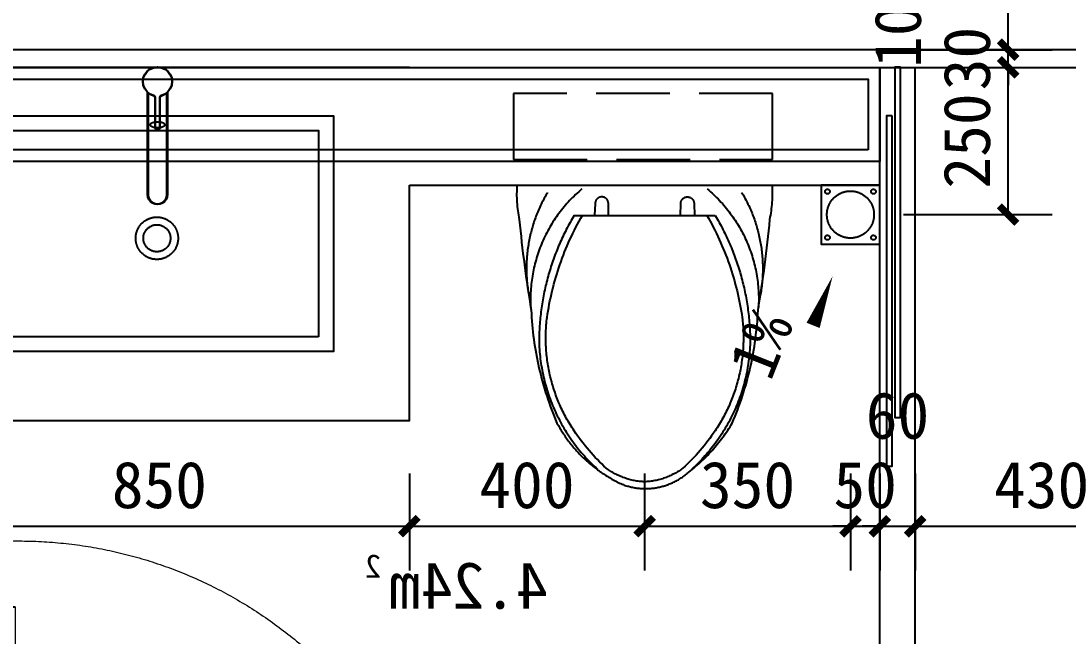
# Model space of a CAD drawing. Header units: millimetres. Extents: x -15 to 66915, y -15 to 18798.
# Drawn here: x 35255 to 37035, y 12467 to 13512 of the extents above; entities that cross this region are included whole.
import ezdxf
from ezdxf.xclip import XClip

# ---------------------------------------------------------------- set-up
doc = ezdxf.new("R2010")
doc.units = ezdxf.units.MM
doc.header["$LTSCALE"] = 1000
doc.header["$XCLIPFRAME"] = 2
doc.linetypes.add('110-WC$0$__DASH', pattern=[0.35, 0.25, -0.1])
doc.linetypes.add('DASH', pattern=[0.35, 0.25, -0.1])
doc.layers.get('Defpoints').update_dxf_attribs({"color": 4, "linetype": 'DASH'})
for name, color, linetype in [('1#2#楼$0$A-ANNO-DIM-SYMB', 3, 'Continuous'), ('1#2#楼$0$A-ANNO-DIMS', 3, 'Continuous'), ('1#2#楼$0$A-ANNO-TEXT', 7, 'Continuous'), ('110-WC$0$A-FLOR-SPCL', 225, 'Continuous'), ('110-WC$0$BS-STAIR', 225, 'Continuous'), ('110-WC$0$FF-FIXT', 225, 'Continuous'), ('110-WC$0$FF-洁具及配件', 31, 'Continuous'), ('110-墙体$0$A-DOOR', 51, 'Continuous'), ('110-墙体$0$A-WALL-BLOK', 131, 'Continuous')]:
    doc.layers.add(name, color=color, linetype=linetype)
doc.styles.add('1#2#楼$0$_TCH_DIM', font='')
doc.styles.add('1#2#楼$0$_TCH_DIM_T3', font='')
doc.styles.add('110-WC$0$_TCH_SPACE', font='')
doc.styles.get('1#2#楼$0$_TCH_DIM').set_extended_font_data('SimSun')
doc.styles.get('1#2#楼$0$_TCH_DIM_T3').set_extended_font_data('SimSun')
doc.styles.get('110-WC$0$_TCH_SPACE').set_extended_font_data('SimSun')
doc.dimstyles.new('1#2#楼$0$_TCH_ARCH&&30', dxfattribs={"dimtxt": 79.303797, "dimasz": 30, "dimexe": 75, "dimexo": 90, "dimgap": 30, "dimtad": 1, "dimdec": 0, "dimzin": 0, "dimdsep": 46, "dimtxsty": '1#2#楼$0$_TCH_DIM_T3', "dimblk": '1#2#楼$0$_ArchTick', "dimcen": 0.09, "dimclrt": 7, "dimazin": 2, "dimtfac": 1, "dimtdec": 0, "dimtix": 1, "dimtmove": 2, "dimatfit": 3, "dimfxl": 100, "dimtolj": 1, "dimtzin": 0, "dimarcsym": 0})

# ---------------------------------------------------------------- blocks, each defined once
blk = doc.blocks.new('110-墙体$0$$DorLib2D$00000009')
for p, q in [((0.4129, 0.9053), (0.4129, 0.0807)), ((0.4541, 0.9053), (0.4129, 0.9053)), ((0.4541, 0.0807), (0.4541, 0.9053)), ((0.4129, 0.7822), (0.378, 0.7822)), ((0.489, 0.7822), (0.4541, 0.7822)), ((0.4129, 0.6235), (0.378, 0.6235)), ((0.489, 0.6235), (0.4541, 0.6235)), ((-0.4941, 0.0807), (-0.4529, 0.0807)), ((-0.4941, -0.0018), (-0.4941, 0.0807)), ((-0.4529, 0.0807), (-0.4529, 0.0395)), ((0.4129, 0.0807), (0.4541, 0.0807)), ((0.4953, 0.0807), (0.4541, 0.0807)), ((0.4541, 0.0807), (0.4541, 0.0395)), ((0.4953, -0.0018), (0.4953, 0.0807)), ((-0.4529, 0.0395), (-0.4117, 0.0395)), ((-0.4117, 0.0395), (-0.4117, -0.0018)), ((0.4541, 0.0395), (0.4129, 0.0395)), ((0.4129, 0.0395), (0.4129, -0.0018)), ((-0.4941, -0.0018), (-0.4941, -0.0018)), ((-0.4117, -0.0018), (-0.4941, -0.0018)), ((0.4129, -0.0018), (0.4953, -0.0018)), ((0.4953, -0.0018), (0.4953, -0.0018))]:
    blk.add_line(p, q)
at = {"lineweight": 13}
for p, q in [((0.378, 0.7822), (0.378, 0.6235)), ((0.489, 0.7822), (0.489, 0.6235))]:
    blk.add_line(p, q, dxfattribs=at)
blk.add_arc((0.3716, 0.0817), 0.8246, 87.134, 180.0717, dxfattribs=at)
blk = doc.blocks.new('110-墙体')
at = {"layer": '110-墙体$0$A-WALL-BLOK'}
for p, q in [((700, 6000), (990, 6000)), ((990, 6000), (2100, 6000)), ((2100, 6000), (2750, 6000))]:
    blk.add_line(p, q, dxfattribs=at)
at = {"layer": '110-墙体$0$A-DOOR', "xscale": 900, "yscale": 900, "zscale": 100}
blk.add_blockref('110-墙体$0$$DorLib2D$00000009', (2200, 4350), dxfattribs=at)
blk = doc.blocks.new('110-WC$0$A$C569A68CE')
at = {"layer": '110-WC$0$A-FLOR-SPCL'}
for p, q in [((-17.2, -195.2), (-16.1, -195.2)), ((14, -195.2), (15.1, -195.2))]:
    blk.add_line(p, q, dxfattribs=at)
for points in [[(20.6, 14.3), (16.6, 19.5), (11.4, 23.5), (5.4, 25.9), (-1, 26.8), (-7.5, 25.9), (-13.5, 23.5), (-18.7, 19.5), (-22.7, 14.3), (-25.1, 8.3), (-26, 1.8), (-25.1, -4.6), (-22.7, -10.6), (-18.7, -15.8), (-13.5, -19.8), (-7.6, -22.2), (-6.7, -22.7), (-6, -23.2), (-5.4, -24), (-5, -24.8), (-5, -25.7), (-5, -76.2), (-4.9, -77.3), (-4.6, -78.2), (-3.9, -79), (-3, -79.7), (-2.1, -80), (-1, -80.2), (0, -80), (0.9, -79.7), (1.8, -79), (2.5, -78.2), (2.9, -77.3), (3, -76.2), (3, -25.7), (3, -24.8), (3.3, -24), (3.9, -23.2), (4.6, -22.7), (5.5, -22.2), (11.4, -19.8), (16.6, -15.8), (20.6, -10.6), (23.1, -4.6), (24, 1.8), (23.1, 8.3)], [(20.2, 14), (16.3, 19.1), (11.2, 23), (5.3, 25.4), (-1, 26.3), (-7.3, 25.4), (-13.2, 23), (-18.3, 19.1), (-22.2, 14), (-24.6, 8.1), (-25.5, 1.8), (-24.6, -4.5), (-22.2, -10.4), (-18.3, -15.5), (-13.2, -19.4), (-7.3, -21.8), (-6.4, -22.3), (-5.6, -22.9), (-4.9, -23.8), (-4.5, -24.7), (-4.5, -25.7), (-4.5, -76.2), (-4.4, -77.2), (-4.1, -78), (-3.5, -78.7), (-2.7, -79.3), (-1.9, -79.6), (-1, -79.7), (-0.1, -79.6), (0.7, -79.3), (1.5, -78.7), (2.1, -78), (2.4, -77.2), (2.5, -76.2), (2.5, -25.7), (2.5, -24.7), (2.9, -23.8), (3.6, -22.9), (4.4, -22.3), (5.3, -21.8), (11.2, -19.4), (16.3, -15.5), (20.2, -10.4), (22.6, -4.5), (23.5, 1.8), (22.6, 8.1)], [(16, -16.3), (15, -17.1), (15, -190.2), (14.4, -194.3), (12.8, -198.2), (10.3, -201.5), (7, -204), (3.1, -205.6), (-1, -206.2), (-5.2, -205.6), (-9, -204), (-12.3, -201.5), (-14.9, -198.2), (-16.5, -194.3), (-17, -190.2), (-17, -17.1), (-18, -16.3), (-18, -190.2), (-17.5, -194.6), (-15.8, -198.7), (-13.1, -202.2), (-9.5, -204.9), (-5.4, -206.6), (-1, -207.2), (3.4, -206.6), (7.5, -204.9), (11, -202.2), (13.7, -198.7), (15.4, -194.6), (16, -190.2)], [(15, -17.1), (11.4, -19.8), (5.5, -22.2), (4.6, -22.7), (3.9, -23.2), (3.3, -24), (3, -24.8), (3, -25.7), (3, -76.2), (2.8, -77.9), (1.8, -79), (0.5, -80), (-1.6, -80.2), (-3, -79.7), (-3.9, -79), (-4.9, -77.9), (-5, -76.2), (-5, -25.7), (-5, -24.8), (-5.4, -24), (-6, -23.2), (-6.7, -22.7), (-7.6, -22.2), (-13.5, -19.8), (-17, -17.1), (-17, -190.2), (-16.5, -194.3), (-14.9, -198.2), (-12.3, -201.5), (-9, -204), (-5.2, -205.6), (-1, -206.2), (3.1, -205.6), (7, -204), (10.3, -201.5), (12.8, -198.2), (14.4, -194.3), (15, -190.2)]]:
    blk.add_lwpolyline(points, close=True, dxfattribs=at)
blk.add_lwpolyline([(-13.5, -71.5), (-13.5, -71.3), (-13.5, -71.2), (-13.4, -71), (-13.4, -70.8), (-13.3, -70.6), (-13.2, -70.5), (-13.1, -70.3), (-12.9, -70.1), (-12.8, -70), (-12.6, -69.8), (-12.2, -69.5), (-11.7, -69.2), (-11.1, -68.9), (-10.5, -68.6), (-9.9, -68.3), (-9.2, -68.1), (-7.6, -67.7), (-5.8, -67.4), (-4, -67.2), (-2, -67), (-0.1, -67), (1.9, -67.2), (3.7, -67.4), (5.5, -67.7), (7.1, -68.1), (7.8, -68.3), (8.5, -68.6), (9.1, -68.9), (9.6, -69.2), (10.1, -69.5), (10.5, -69.8), (10.7, -70), (10.9, -70.1), (11, -70.3), (11.1, -70.5), (11.2, -70.6), (11.3, -70.8), (11.4, -71), (11.4, -71.2), (11.5, -71.3), (11.5, -71.5), (11.5, -71.7), (11.4, -71.9), (11.4, -72.1), (11.3, -72.2), (11.2, -72.4), (11.1, -72.6), (11, -72.7), (10.9, -72.9), (10.7, -73.1), (10.5, -73.2), (10.1, -73.6), (9.6, -73.9), (9.1, -74.2), (8.5, -74.4), (7.8, -74.7), (7.1, -74.9), (5.5, -75.4), (3.7, -75.7), (1.9, -75.9), (-0.1, -76), (-2, -76), (-4, -75.9), (-5.8, -75.7), (-7.6, -75.4), (-9.2, -74.9), (-9.9, -74.7), (-10.5, -74.4), (-11.1, -74.2), (-11.7, -73.9), (-12.2, -73.6), (-12.6, -73.2), (-12.8, -73.1), (-12.9, -72.9), (-13.1, -72.7), (-13.2, -72.6), (-13.3, -72.4), (-13.4, -72.2), (-13.4, -72.1), (-13.5, -71.9), (-13.5, -71.7), (-13.5, -71.5)], dxfattribs=at)
blk = doc.blocks.new('110-WC$0$A$C05716B03')
at = {"layer": '110-WC$0$A-FLOR-SPCL'}
for points in [[(-100, 400), (500, 400), (500, 0), (-100, 0)], [(475, 25), (-75, 25), (-75, 375), (475, 375)]]:
    blk.add_lwpolyline(points, close=True, dxfattribs=at)
for radius in [36, 23]:
    blk.add_circle((200, 192.2), radius, dxfattribs=at)
blk = doc.blocks.new('110-WC$0$A$C4A066A6E')
at = {"layer": '110-WC$0$FF-FIXT', "color": 8}
blk.add_blockref('110-WC$0$A$C569A68CE', (0, 456.5), dxfattribs=at)
at = {"layer": '110-WC$0$FF-洁具及配件', "color": 8, "ltscale": 0.01, "xscale": -1}
blk.add_blockref('110-WC$0$A$C05716B03', (200, 0), dxfattribs=at)
blk = doc.blocks.new('110-WC$0$dfghrtjrtuj6')
at = {"layer": '110-WC$0$A-FLOR-SPCL'}
for points in [[(-217, 0, 0.071142), (-213, -58.1, 0.019152), (-192.8, -212.4, 0.090609), (-149, -404.1, 0.163158), (-38.2, -508, 0.273043), (72.6, -489.5, 0.094885), (149, -404.1, 0.090609), (192.8, -212.4, 0.019152), (213, -58.1, 0.071142), (217, 0)], [(-165, -12.4, 0.180688), (-197.1, -185.5, -4.705295)], [(-106.5, -6.4, 0.237416), (-193.6, -207.9, -3.87225)], [(106.5, -6.4, -0.237416), (193.6, -207.9, 3.87225)], [(165, -12.4, -0.180688), (197.1, -185.5, 4.705295)], [(-61.3, -50.9), (-61.5, -31.5, 1.018669), (-84.1, -31.5), (-85.1, -51.1)], [(61.3, -50.9), (61.5, -31.5, -1.018669), (84.1, -31.5), (85.1, -51.1)], [(-119.9, -51.4, 0.129606), (-179.5, -259.3, 0.211204), (-80.1, -482.5, 2.252949)], [(105.7, -51.3, -0.095348), (165.9, -224.7, -0.180567), (119.8, -417.3, -0.059956), (65.2, -480.7, -0.149733), (0, -503.9, -0.149733), (-65.2, -480.7, -0.059956), (-119.9, -417.3, -0.180567), (-165.9, -224.7, -0.095348), (-105.7, -51.3, 0.095348)], [(119.9, -51.4, -0.129606), (179.5, -259.3, -0.211204), (80.1, -482.5, -2.252949)]]:
    blk.add_lwpolyline(points, format="xyb", dxfattribs=at)
blk.add_lwpolyline([(-119.9, -51.4), (119.9, -51.4)], dxfattribs=at)
blk = doc.blocks.new('110-WC$0$A$C446C3F73')
at = {"layer": '110-WC$0$A-FLOR-SPCL'}
blk.add_lwpolyline([(-50, -50), (50, -50), (50, 50), (-50, 50)], close=True, dxfattribs=at)
for centre, radius in [((-39.1, 39.1), 4), ((0, 0), 40), ((39.1, 39.1), 4), ((-39.1, -39.1), 4), ((39.1, -39.1), 4)]:
    blk.add_circle(centre, radius, dxfattribs=at)
blk = doc.blocks.new('110-WC')
at = {"layer": '110-WC$0$A-FLOR-SPCL'}
blk.add_line((1770, -1930), (970, -1930), dxfattribs=at)
for points in [[(2550, -3300), (2550, -3270), (2620, -3270), (2620, -1730), (30, -1730), (30, -3270), (1650, -3270), (1650, -3300)], [(1770, -1730), (2620, -1730), (2620, -2330), (1770, -2330), (1770, -1930)]]:
    blk.add_lwpolyline(points, dxfattribs=at)
for points in [[(934.7, -1729.9), (944.7, -1729.9), (944.7, -2324.9), (934.7, -2324.9)], [(970, -1890), (2620, -1890), (2620, -1730), (970, -1730)], [(990, -1870), (2600, -1870), (2600, -1750), (990, -1750)], [(949, -1812.1), (959, -1812.1), (959, -2407.1), (949, -2407.1)]]:
    blk.add_lwpolyline(points, close=True, dxfattribs=at)
at = {"layer": '110-WC$0$A-FLOR-SPCL', "linetype": '110-WC$0$__DASH', "ltscale": 0.5}
blk.add_lwpolyline([(1592.7, -1886.4), (1152.3, -1886.4), (1152.3, -1774.1), (1592.7, -1774.1)], close=True, dxfattribs=at)
at = {"layer": '110-WC$0$BS-STAIR'}
for points in [[(910, -3270), (910, -1729.9)], [(970, -3270), (970, -1729.9)]]:
    blk.add_lwpolyline(points, dxfattribs=at)
at = {"layer": 'Defpoints'}
blk.add_lwpolyline([(0, -1700), (2650, -1700), (2650, -3300), (0, -3300)], close=True, dxfattribs=at)
at = {"layer": '110-WC$0$A-FLOR-SPCL'}
blk.add_blockref('110-WC$0$A$C4A066A6E', (2199.2, -2212.4), dxfattribs=at)
at = {"layer": '110-WC$0$A-FLOR-SPCL', "xscale": -1, "rotation": 270}
blk.add_blockref('110-WC$0$A$C446C3F73', (1020, -1980), dxfattribs=at)
at = {"layer": '110-WC$0$FF-洁具及配件', "xscale": -1}
blk.add_blockref('110-WC$0$dfghrtjrtuj6', (1370, -1930), dxfattribs=at)
at = {"layer": 'Defpoints', "style": '110-WC$0$_TCH_SPACE'}
for s, height, p in [('2', 39.7, (1818.1, -2596.8)), ('4.24m', 79.3, (1534.6, -2649.3))]:
    blk.add_text(s, height=height, dxfattribs=at).set_placement(p)
blk = doc.blocks.new('1#2#楼$0$bgtb')
ref = blk.add_blockref('110-墙体', (6450, -10000), dxfattribs=dict(xscale=-1))
XClip(ref).set_block_clipping_path([(10449.9188188711, -2099.9999999995), (-900.0811811288, -2099.9999999995), (-900, 11600.0002523363), (7750, 11600.0002523363), (7750, 4300), (10449.9999999999, 4300)])
ref = blk.add_blockref('110-WC', (6350, -2300), dxfattribs=dict(xscale=-1))
XClip(ref).set_block_clipping_path([(10349.9188188711, -9799.9999239819), (-1000.0811811288, -9799.9999239819), (-1000, 3900.000328354), (7650, 3900.000328354), (7650, -3399.9999239824), (10349.9999999999, -3399.9999239823)])
blk = doc.blocks.new('1#2#楼$0$_ArchTick')
at = {"color": 0, "linetype": 'ByBlock', "const_width": 0.4}
blk.add_lwpolyline([(-0.5, -0.5), (0.5, 0.5)], dxfattribs=at)
blk = doc.blocks.new('*D818')
at = {"layer": '1#2#楼$0$A-ANNO-DIMS', "color": 0, "lineweight": -2, "transparency": 16777216}
for p, q in [((35065.5, 12742.7), (35065.5, 12578.4)), ((35915.5, 12742.7), (35915.5, 12578.4)), ((35065.5, 12653.4), (35915.5, 12653.4))]:
    blk.add_line(p, q, dxfattribs=at)
at = {"layer": 'Defpoints', "color": 0, "transparency": 16777216}
for p in [(35065.5, 12832.7), (35915.5, 12832.7), (35915.5, 12653.4)]:
    blk.add_point(p, dxfattribs=at)
at = {"layer": '1#2#楼$0$A-ANNO-DIMS', "color": 0, "lineweight": -2, "transparency": 16777216, "xscale": 30, "yscale": 30, "zscale": 30, "rotation": 180}
blk.add_blockref('1#2#楼$0$_ArchTick', (35065.5, 12653.4), dxfattribs=at)
at = {"layer": '1#2#楼$0$A-ANNO-DIMS', "color": 0, "lineweight": -2, "transparency": 16777216, "xscale": 30, "yscale": 30, "zscale": 30}
blk.add_blockref('1#2#楼$0$_ArchTick', (35915.5, 12653.4), dxfattribs=at)
at = {"layer": '1#2#楼$0$A-ANNO-DIMS', "color": 7, "transparency": 16777216, "insert": (35490.5, 12723.1), "char_height": 79.3, "attachment_point": 5, "style": '1#2#楼$0$_TCH_DIM_T3'}
blk.add_mtext('\\A1;850', dxfattribs=at)
blk = doc.blocks.new('*D819')
at = {"layer": '1#2#楼$0$A-ANNO-DIMS', "color": 0, "lineweight": -2, "transparency": 16777216}
for p, q in [((35915.5, 12742.7), (35915.5, 12578.4)), ((36315.5, 12742.7), (36315.5, 12578.4)), ((35915.5, 12653.4), (36315.5, 12653.4))]:
    blk.add_line(p, q, dxfattribs=at)
at = {"layer": 'Defpoints', "color": 0, "transparency": 16777216}
for p in [(35915.5, 12832.7), (36315.5, 12832.7), (36315.5, 12653.4)]:
    blk.add_point(p, dxfattribs=at)
at = {"layer": '1#2#楼$0$A-ANNO-DIMS', "color": 0, "lineweight": -2, "transparency": 16777216, "xscale": 30, "yscale": 30, "zscale": 30, "rotation": 180}
blk.add_blockref('1#2#楼$0$_ArchTick', (35915.5, 12653.4), dxfattribs=at)
at = {"layer": '1#2#楼$0$A-ANNO-DIMS', "color": 0, "lineweight": -2, "transparency": 16777216, "xscale": 30, "yscale": 30, "zscale": 30}
blk.add_blockref('1#2#楼$0$_ArchTick', (36315.5, 12653.4), dxfattribs=at)
at = {"layer": '1#2#楼$0$A-ANNO-DIMS', "color": 7, "transparency": 16777216, "insert": (36115.5, 12723.1), "char_height": 79.3, "attachment_point": 5, "style": '1#2#楼$0$_TCH_DIM_T3'}
blk.add_mtext('\\A1;400', dxfattribs=at)
blk = doc.blocks.new('*D820')
at = {"layer": '1#2#楼$0$A-ANNO-DIMS', "color": 0, "lineweight": -2, "transparency": 16777216}
for p, q in [((36315.5, 12742.7), (36315.5, 12578.4)), ((36665.5, 12742.7), (36665.5, 12578.4)), ((36315.5, 12653.4), (36665.5, 12653.4))]:
    blk.add_line(p, q, dxfattribs=at)
at = {"layer": 'Defpoints', "color": 0, "transparency": 16777216}
for p in [(36315.5, 12832.7), (36665.5, 12832.7), (36665.5, 12653.4)]:
    blk.add_point(p, dxfattribs=at)
at = {"layer": '1#2#楼$0$A-ANNO-DIMS', "color": 0, "lineweight": -2, "transparency": 16777216, "xscale": 30, "yscale": 30, "zscale": 30, "rotation": 180}
blk.add_blockref('1#2#楼$0$_ArchTick', (36315.5, 12653.4), dxfattribs=at)
at = {"layer": '1#2#楼$0$A-ANNO-DIMS', "color": 0, "lineweight": -2, "transparency": 16777216, "xscale": 30, "yscale": 30, "zscale": 30}
blk.add_blockref('1#2#楼$0$_ArchTick', (36665.5, 12653.4), dxfattribs=at)
at = {"layer": '1#2#楼$0$A-ANNO-DIMS', "color": 7, "transparency": 16777216, "insert": (36490.5, 12723.1), "char_height": 79.3, "attachment_point": 5, "style": '1#2#楼$0$_TCH_DIM_T3'}
blk.add_mtext('\\A1;350', dxfattribs=at)
blk = doc.blocks.new('*D821')
at = {"layer": '1#2#楼$0$A-ANNO-DIMS', "color": 0, "lineweight": -2, "transparency": 16777216}
for p, q in [((36665.5, 12742.7), (36665.5, 12578.4)), ((36715.5, 12742.7), (36715.5, 12578.4)), ((36665.5, 12653.4), (36635.5, 12653.4)), ((36665.5, 12653.4), (36715.5, 12653.4)), ((36715.5, 12653.4), (36745.5, 12653.4))]:
    blk.add_line(p, q, dxfattribs=at)
at = {"layer": 'Defpoints', "color": 0, "transparency": 16777216}
for p in [(36665.5, 12832.7), (36715.5, 12832.7), (36715.5, 12653.4)]:
    blk.add_point(p, dxfattribs=at)
at = {"layer": '1#2#楼$0$A-ANNO-DIMS', "color": 0, "lineweight": -2, "transparency": 16777216, "xscale": 30, "yscale": 30, "zscale": 30}
blk.add_blockref('1#2#楼$0$_ArchTick', (36665.5, 12653.4), dxfattribs=at)
at = {"layer": '1#2#楼$0$A-ANNO-DIMS', "color": 0, "lineweight": -2, "transparency": 16777216, "xscale": 30, "yscale": 30, "zscale": 30, "rotation": 180}
blk.add_blockref('1#2#楼$0$_ArchTick', (36715.5, 12653.4), dxfattribs=at)
at = {"layer": '1#2#楼$0$A-ANNO-DIMS', "color": 7, "transparency": 16777216, "insert": (36690.5, 12723.1), "char_height": 79.3, "attachment_point": 5, "style": '1#2#楼$0$_TCH_DIM_T3'}
blk.add_mtext('\\A1;50', dxfattribs=at)
blk = doc.blocks.new('*D822')
at = {"layer": '1#2#楼$0$A-ANNO-DIMS', "color": 0, "lineweight": -2, "transparency": 16777216}
for p, q in [((36715.5, 12742.7), (36715.5, 12578.4)), ((36775.5, 12742.7), (36775.5, 12578.4)), ((36715.5, 12653.4), (36685.5, 12653.4)), ((36715.5, 12653.4), (36775.5, 12653.4)), ((36775.5, 12653.4), (36805.5, 12653.4))]:
    blk.add_line(p, q, dxfattribs=at)
at = {"layer": 'Defpoints', "color": 0, "transparency": 16777216}
for p in [(36715.5, 12832.7), (36775.5, 12832.7), (36775.5, 12653.4)]:
    blk.add_point(p, dxfattribs=at)
at = {"layer": '1#2#楼$0$A-ANNO-DIMS', "color": 0, "lineweight": -2, "transparency": 16777216, "xscale": 30, "yscale": 30, "zscale": 30}
blk.add_blockref('1#2#楼$0$_ArchTick', (36715.5, 12653.4), dxfattribs=at)
at = {"layer": '1#2#楼$0$A-ANNO-DIMS', "color": 0, "lineweight": -2, "transparency": 16777216, "xscale": 30, "yscale": 30, "zscale": 30, "rotation": 180}
blk.add_blockref('1#2#楼$0$_ArchTick', (36775.5, 12653.4), dxfattribs=at)
at = {"layer": '1#2#楼$0$A-ANNO-DIMS', "color": 7, "transparency": 16777216, "insert": (36745.5, 12840.9), "char_height": 79.3, "attachment_point": 5, "style": '1#2#楼$0$_TCH_DIM_T3'}
blk.add_mtext('\\A1;60', dxfattribs=at)
blk = doc.blocks.new('*D823')
at = {"layer": '1#2#楼$0$A-ANNO-DIMS', "color": 0, "lineweight": -2, "transparency": 16777216}
for p, q in [((36775.5, 12742.7), (36775.5, 12578.4)), ((37205.5, 12742.7), (37205.5, 12578.4)), ((36775.5, 12653.4), (37205.5, 12653.4))]:
    blk.add_line(p, q, dxfattribs=at)
at = {"layer": 'Defpoints', "color": 0, "transparency": 16777216}
for p in [(36775.5, 12832.7), (37205.5, 12832.7), (37205.5, 12653.4)]:
    blk.add_point(p, dxfattribs=at)
at = {"layer": '1#2#楼$0$A-ANNO-DIMS', "color": 0, "lineweight": -2, "transparency": 16777216, "xscale": 30, "yscale": 30, "zscale": 30, "rotation": 180}
blk.add_blockref('1#2#楼$0$_ArchTick', (36775.5, 12653.4), dxfattribs=at)
at = {"layer": '1#2#楼$0$A-ANNO-DIMS', "color": 0, "lineweight": -2, "transparency": 16777216, "xscale": 30, "yscale": 30, "zscale": 30}
blk.add_blockref('1#2#楼$0$_ArchTick', (37205.5, 12653.4), dxfattribs=at)
at = {"layer": '1#2#楼$0$A-ANNO-DIMS', "color": 7, "transparency": 16777216, "insert": (36990.5, 12723.1), "char_height": 79.3, "attachment_point": 5, "style": '1#2#楼$0$_TCH_DIM_T3'}
blk.add_mtext('\\A1;430', dxfattribs=at)
blk = doc.blocks.new('*D826')
at = {"layer": '1#2#楼$0$A-ANNO-DIMS', "color": 0, "lineweight": -2, "transparency": 16777216}
for p, q in [((36755.5, 13432.7), (37008.5, 13432.7)), ((36933.5, 13182.7), (36933.5, 13432.7)), ((36755.5, 13182.7), (37008.5, 13182.7))]:
    blk.add_line(p, q, dxfattribs=at)
at = {"layer": 'Defpoints', "color": 0, "transparency": 16777216}
for p in [(36665.5, 13432.7), (36933.5, 13432.7), (36665.5, 13182.7)]:
    blk.add_point(p, dxfattribs=at)
at = {"layer": '1#2#楼$0$A-ANNO-DIMS', "color": 0, "lineweight": -2, "transparency": 16777216, "xscale": 30, "yscale": 30, "zscale": 30}
for p, rotation in [((36933.5, 13432.7), 90), ((36933.5, 13182.7), 270)]:
    blk.add_blockref('1#2#楼$0$_ArchTick', p, dxfattribs=dict(at, rotation=rotation))
at = {"layer": '1#2#楼$0$A-ANNO-DIMS', "color": 7, "transparency": 16777216, "insert": (36863.8, 13307.7), "char_height": 79.3, "attachment_point": 5, "rotation": 90, "style": '1#2#楼$0$_TCH_DIM_T3'}
blk.add_mtext('\\A1;250', dxfattribs=at)
blk = doc.blocks.new('*D827')
at = {"layer": '1#2#楼$0$A-ANNO-DIMS', "color": 0, "lineweight": -2, "transparency": 16777216}
for p, q in [((36933.5, 13462.7), (36933.5, 13492.7)), ((36755.5, 13462.7), (37008.5, 13462.7)), ((36933.5, 13432.7), (36933.5, 13462.7)), ((36755.5, 13432.7), (37008.5, 13432.7)), ((36933.5, 13432.7), (36933.5, 13402.7))]:
    blk.add_line(p, q, dxfattribs=at)
at = {"layer": 'Defpoints', "color": 0, "transparency": 16777216}
for p in [(36665.5, 13462.7), (36933.5, 13462.7), (36665.5, 13432.7)]:
    blk.add_point(p, dxfattribs=at)
at = {"layer": '1#2#楼$0$A-ANNO-DIMS', "color": 0, "lineweight": -2, "transparency": 16777216, "xscale": 30, "yscale": 30, "zscale": 30}
for p, rotation in [((36933.5, 13462.7), 270), ((36933.5, 13432.7), 90)]:
    blk.add_blockref('1#2#楼$0$_ArchTick', p, dxfattribs=dict(at, rotation=rotation))
at = {"layer": '1#2#楼$0$A-ANNO-DIMS', "color": 7, "transparency": 16777216, "insert": (36863.8, 13447.7), "char_height": 79.3, "attachment_point": 5, "rotation": 90, "style": '1#2#楼$0$_TCH_DIM_T3'}
blk.add_mtext('\\A1;30', dxfattribs=at)
blk = doc.blocks.new('*D828')
at = {"layer": '1#2#楼$0$A-ANNO-DIMS', "color": 0, "lineweight": -2, "transparency": 16777216}
for p, q in [((36755.5, 13562.7), (37008.5, 13562.7)), ((36933.5, 13462.7), (36933.5, 13562.7)), ((36755.5, 13462.7), (37008.5, 13462.7))]:
    blk.add_line(p, q, dxfattribs=at)
at = {"layer": 'Defpoints', "color": 0, "transparency": 16777216}
for p in [(36665.5, 13562.7), (36933.5, 13562.7), (36665.5, 13462.7)]:
    blk.add_point(p, dxfattribs=at)
at = {"layer": '1#2#楼$0$A-ANNO-DIMS', "color": 0, "lineweight": -2, "transparency": 16777216, "xscale": 30, "yscale": 30, "zscale": 30}
for p, rotation in [((36933.5, 13562.7), 90), ((36933.5, 13462.7), 270)]:
    blk.add_blockref('1#2#楼$0$_ArchTick', p, dxfattribs=dict(at, rotation=rotation))
at = {"layer": '1#2#楼$0$A-ANNO-DIMS', "color": 7, "transparency": 16777216, "insert": (36746.4, 13512.7), "char_height": 79.3, "attachment_point": 5, "rotation": 90, "style": '1#2#楼$0$_TCH_DIM_T3'}
blk.add_mtext('\\A1;100', dxfattribs=at)
blk = doc.blocks.new('1#2#楼')
ref = blk.add_blockref('1#2#楼$0$bgtb', (31335.5, 17462.7))
XClip(ref).set_block_clipping_path([(2600, -6000.0000866573), (7200.005123674, -1800.0146632848)])
at = {"layer": '1#2#楼$0$A-ANNO-DIM-SYMB'}
blk.add_lwpolyline([(36518.8, 12784.6, 0, 0, 0), (36635.2, 13078.2, 0, 24, 0), (36602, 12994.5, 0, 0, 0)], format="xyseb", dxfattribs=at)
at = {"layer": '1#2#楼$0$A-ANNO-TEXT', "color": 7, "style": '1#2#楼$0$_TCH_DIM'}
blk.add_text('1%', height=79.3, rotation=68.3762, dxfattribs=at).set_placement((36529.6, 12897.5))
at = {"layer": '1#2#楼$0$A-ANNO-DIMS'}
for base, p1, p2, angle, picture, middle in [((36933.5, 13562.7), (36665.5, 13462.7), (36665.5, 13562.7), 90, '*D828', (36746.4, 13512.7)), ((36775.5, 12653.4), (36715.5, 12832.7), (36775.5, 12832.7), 0, '*D822', (36745.5, 12840.9))]:
    dim = blk.add_linear_dim(base=base, p1=p1, p2=p2, angle=angle, dimstyle='1#2#楼$0$_TCH_ARCH&&30', dxfattribs=at)
    dim.commit()
    dim.dimension.update_dxf_attribs({"geometry": picture, "text_midpoint": middle, "dimtype": 161})
for p1, p2, distance, picture, middle in [((36665.5, 13432.7), (36665.5, 13462.7), -268, '*D827', (36863.8, 13447.7)), ((36665.5, 13182.7), (36665.5, 13432.7), -268, '*D826', (36863.8, 13307.7)), ((35065.5, 12832.7), (35915.5, 12832.7), -179.2, '*D818', (35490.5, 12723.1)), ((35915.5, 12832.7), (36315.5, 12832.7), -179.2, '*D819', (36115.5, 12723.1)), ((36315.5, 12832.7), (36665.5, 12832.7), -179.2, '*D820', (36490.5, 12723.1)), ((36665.5, 12832.7), (36715.5, 12832.7), -179.2, '*D821', (36690.5, 12723.1)), ((36775.5, 12832.7), (37205.5, 12832.7), -179.2, '*D823', (36990.5, 12723.1))]:
    dim = blk.add_aligned_dim(p1=p1, p2=p2, distance=distance, dimstyle='1#2#楼$0$_TCH_ARCH&&30', dxfattribs=at)
    dim.commit()
    dim.dimension.update_dxf_attribs({"geometry": picture, "text_midpoint": middle})

msp = doc.modelspace()

# ---------------------------------------------------------------- block references
msp.add_blockref('1#2#楼', (0, 0))

doc.saveas('drawing.dxf')
